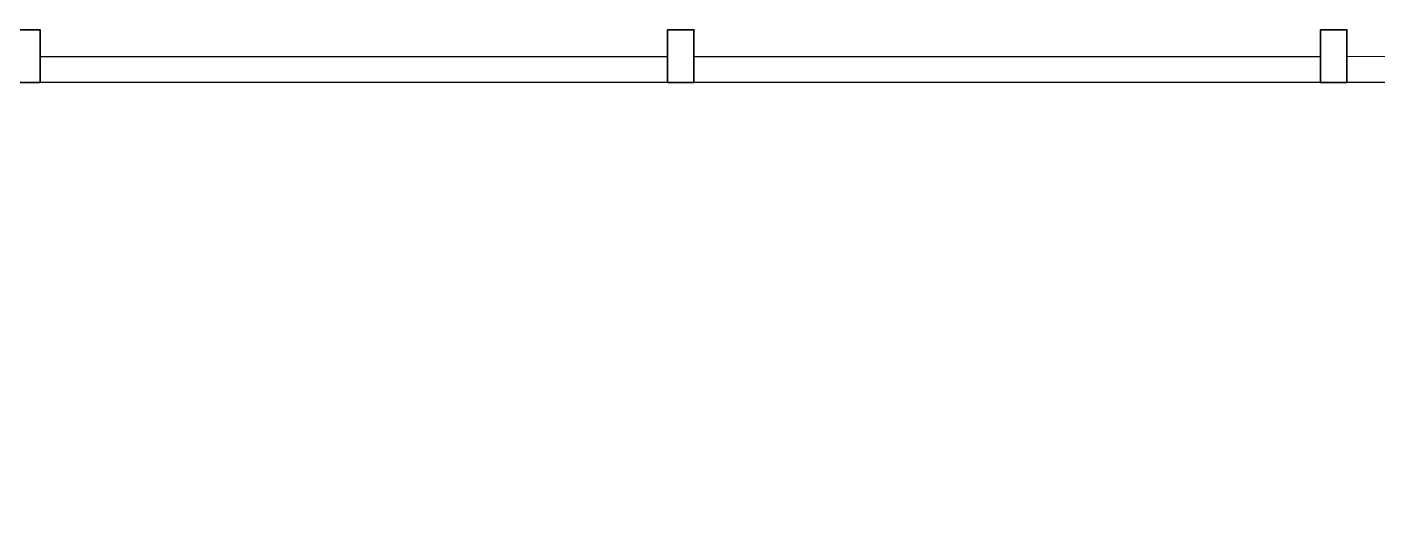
# Model space of a CAD drawing. Header units: centimetres. Extents: x 118932 to 154602, y -32682 to -23521.
# Drawn here: x 128650 to 129420, y -25198 to -24921 of the extents above; entities that cross this region are included whole.
import ezdxf

# ---------------------------------------------------------------- set-up
doc = ezdxf.new("R2010")
doc.units = ezdxf.units.CM
doc.header["$LTSCALE"] = 50
doc.header["$MEASUREMENT"] = 0
doc.layers.add('GEN_01_TA_Kolon', color=7, linetype='Continuous', lineweight=35, true_color=0xd05d28)
doc.layers.add('KALACAK DUVARLAR', color=7, linetype='Continuous', lineweight=30, true_color=0x005387)

# ---------------------------------------------------------------- blocks, each defined once
blk = doc.blocks.new('LEVEL -1_D BLOK_KOLON')
at = {"layer": 'GEN_01_TA_Kolon'}
for points in [[(1865, 344.07), (1850, 344.07), (1850, 374.24), (1865, 374.24)], [(2238, 344.07), (2223, 344.07), (2223, 374.24), (2238, 374.24)], [(2610.66, 344.07), (2595.66, 344.07), (2595.66, 374.24), (2610.66, 374.24)]]:
    blk.add_lwpolyline(points, close=True, dxfattribs=at)
blk = doc.blocks.new('KALACAK DUVARLAR LEVEL -1 D BLOK')
at = {"layer": 'KALACAK DUVARLAR', "elevation": 0}
for points in [[(642.72, 1684.54), (1037.22, 1684.38), (1037.22, 1701.23), (1055.22, 1701.23), (1055.22, 549.97)], [(1040.22, 534.97), (962.68, 534.97), (962.68, 532.47), (962.68, 529.95), (944.68, 529.97), (944.68, 534.97), (898.48, 534.97), (898.48, 549.97), (1040.22, 549.97), (1040.22, 692.97), (781.22, 692.97), (781.22, 683.96), (766.22, 683.96), (766.22, 707.97), (1037.22, 707.97), (1037.22, 1669.45), (778.22, 1669.45), (778.22, 1359.89), (743.06, 1359.89), (743.06, 1374.89), (763.22, 1374.89), (763.22, 1669.45), (-1968.12, 1669.45)], [(-102.94, 1684.38), (255.06, 1684.38)], [(270.06, 1684.38), (627.72, 1684.38)]]:
    blk.add_lwpolyline(points, dxfattribs=at)

msp = doc.modelspace()

# ---------------------------------------------------------------- block references
for name, p in [('KALACAK DUVARLAR LEVEL -1 D BLOK', (128760.11, -26621.94)), ('LEVEL -1_D BLOK_KOLON', (126792.17, -25296.56, 0))]:
    msp.add_blockref(name, p)

doc.saveas('drawing.dxf')
